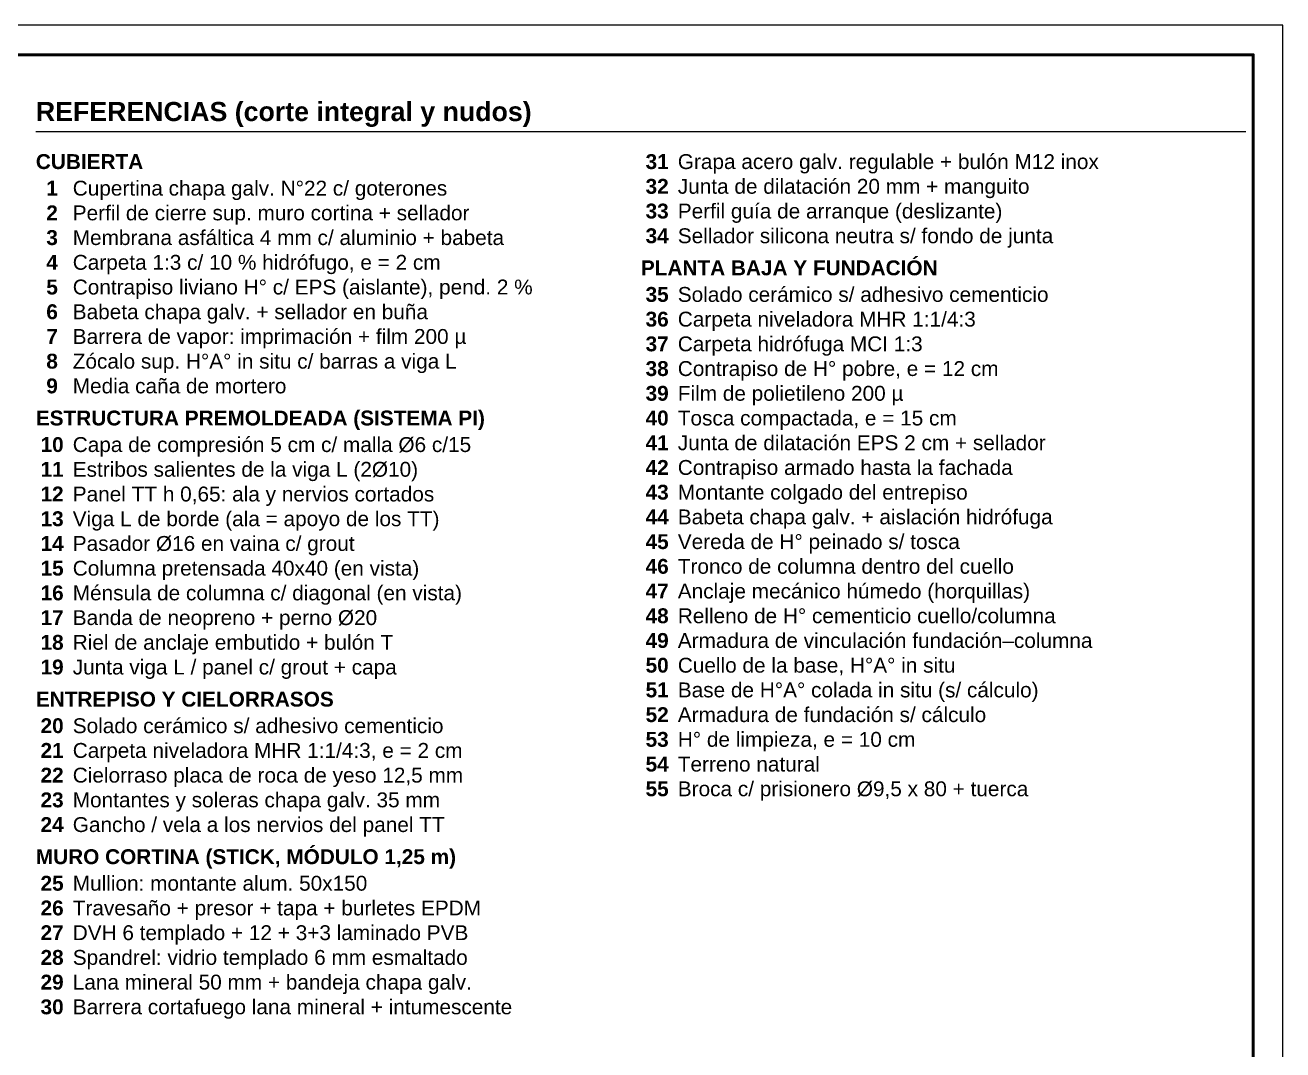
# Model space of a CAD drawing. Header units: millimetres. Extents: x 0 to 297, y 0 to 420.
# Drawn here: x 126.5 to 297, y 281.1 to 420 of the extents above; entities that cross this region are included whole.
import ezdxf
from ezdxf.enums import TextEntityAlignment as Align

# ---------------------------------------------------------------- set-up
doc = ezdxf.new("R2010")
doc.units = ezdxf.units.MM
doc.layers.add('0-MARCO-A3', color=7, linetype='Continuous')
doc.layers.add('3-TEXTOS', color=7, linetype='Continuous')
doc.styles.add('ARIAL', font='arial.ttf')
doc.styles.add('ARIAL-NEGRITA', font='arialbd.ttf')

msp = doc.modelspace()

# ---------------------------------------------------------------- linework, layer by layer
at = {"layer": '0-MARCO-A3', "lineweight": 13}
msp.add_lwpolyline([(0, 0), (297, 0), (297, 420), (0, 420)], close=True, dxfattribs=at)
at = {"layer": '0-MARCO-A3', "lineweight": 50}
msp.add_lwpolyline([(4, 416), (293, 416), (293, 4), (4, 4)], close=True, dxfattribs=at)
at = {"layer": '3-TEXTOS', "lineweight": 25}
msp.add_line((128, 405.6), (292, 405.6), dxfattribs=at)

# ---------------------------------------------------------------- texts
at = {"layer": '3-TEXTOS'}
for s, height, style, p in [('REFERENCIAS (corte integral y nudos)', 2.592, 'ARIAL-NEGRITA', (128, 407)), ('CUBIERTA', 2.016, 'ARIAL-NEGRITA', (128, 400.5)), ('Grapa acero galv. regulable + bulón M12 inox', 2.016, 'ARIAL', (215, 400.5)), ('Cupertina chapa galv. N°22 c/ goterones', 2.016, 'ARIAL', (133, 396.9)), ('Junta de dilatación 20 mm + manguito', 2.016, 'ARIAL', (215, 397.15)), ('Perfil de cierre sup. muro cortina + sellador', 2.016, 'ARIAL', (133, 393.55)), ('Perfil guía de arranque (deslizante)', 2.016, 'ARIAL', (215, 393.8)), ('Membrana asfáltica 4 mm c/ aluminio + babeta', 2.016, 'ARIAL', (133, 390.2)), ('Sellador silicona neutra s/ fondo de junta', 2.016, 'ARIAL', (215, 390.45)), ('Carpeta 1:3 c/ 10 % hidrófugo, e = 2 cm', 2.016, 'ARIAL', (133, 386.85)), ('PLANTA BAJA Y FUNDACIÓN', 2.016, 'ARIAL-NEGRITA', (210, 386.1)), ('Contrapiso liviano H° c/ EPS (aislante), pend. 2 %', 2.016, 'ARIAL', (133, 383.5)), ('Solado cerámico s/ adhesivo cementicio', 2.016, 'ARIAL', (215, 382.5)), ('Babeta chapa galv. + sellador en buña', 2.016, 'ARIAL', (133, 380.15)), ('Carpeta niveladora MHR 1:1/4:3', 2.016, 'ARIAL', (215, 379.15)), ('Barrera de vapor: imprimación + film 200 µ', 2.016, 'ARIAL', (133, 376.8)), ('Carpeta hidrófuga MCI 1:3', 2.016, 'ARIAL', (215, 375.8)), ('Zócalo sup. H°A° in situ c/ barras a viga L', 2.016, 'ARIAL', (133, 373.45)), ('Contrapiso de H° pobre, e = 12 cm', 2.016, 'ARIAL', (215, 372.45)), ('Media caña de mortero', 2.016, 'ARIAL', (133, 370.1)), ('Film de polietileno 200 µ', 2.016, 'ARIAL', (215, 369.1)), ('ESTRUCTURA PREMOLDEADA (SISTEMA PI)', 2.016, 'ARIAL-NEGRITA', (128, 365.75)), ('Tosca compactada, e = 15 cm', 2.016, 'ARIAL', (215, 365.75)), ('Capa de compresión 5 cm c/ malla Ø6 c/15', 2.016, 'ARIAL', (133, 362.15)), ('Junta de dilatación EPS 2 cm + sellador', 2.016, 'ARIAL', (215, 362.4)), ('Estribos salientes de la viga L (2Ø10)', 2.016, 'ARIAL', (133, 358.8)), ('Contrapiso armado hasta la fachada', 2.016, 'ARIAL', (215, 359.05)), ('Panel TT h 0,65: ala y nervios cortados', 2.016, 'ARIAL', (133, 355.45)), ('Montante colgado del entrepiso', 2.016, 'ARIAL', (215, 355.7)), ('Viga L de borde (ala = apoyo de los TT)', 2.016, 'ARIAL', (133, 352.1)), ('Babeta chapa galv. + aislación hidrófuga', 2.016, 'ARIAL', (215, 352.35)), ('Pasador Ø16 en vaina c/ grout', 2.016, 'ARIAL', (133, 348.75)), ('Vereda de H° peinado s/ tosca', 2.016, 'ARIAL', (215, 349)), ('Tronco de columna dentro del cuello', 2.016, 'ARIAL', (215, 345.65)), ('Columna pretensada 40x40 (en vista)', 2.016, 'ARIAL', (133, 345.4)), ('Anclaje mecánico húmedo (horquillas)', 2.016, 'ARIAL', (215, 342.3)), ('Ménsula de columna c/ diagonal (en vista)', 2.016, 'ARIAL', (133, 342.05)), ('Relleno de H° cementicio cuello/columna', 2.016, 'ARIAL', (215, 338.95)), ('Banda de neopreno + perno Ø20', 2.016, 'ARIAL', (133, 338.7)), ('Riel de anclaje embutido + bulón T', 2.016, 'ARIAL', (133, 335.35)), ('Armadura de vinculación fundación–columna', 2.016, 'ARIAL', (215, 335.6)), ('Junta viga L / panel c/ grout + capa', 2.016, 'ARIAL', (133, 332)), ('Cuello de la base, H°A° in situ', 2.016, 'ARIAL', (215, 332.25)), ('Base de H°A° colada in situ (s/ cálculo)', 2.016, 'ARIAL', (215, 328.9)), ('ENTREPISO Y CIELORRASOS', 2.016, 'ARIAL-NEGRITA', (128, 327.65)), ('Armadura de fundación s/ cálculo', 2.016, 'ARIAL', (215, 325.55)), ('Solado cerámico s/ adhesivo cementicio', 2.016, 'ARIAL', (133, 324.05)), ('H° de limpieza, e = 10 cm', 2.016, 'ARIAL', (215, 322.2)), ('Carpeta niveladora MHR 1:1/4:3, e = 2 cm', 2.016, 'ARIAL', (133, 320.7)), ('Terreno natural', 2.016, 'ARIAL', (215, 318.85)), ('Cielorraso placa de roca de yeso 12,5 mm', 2.016, 'ARIAL', (133, 317.35)), ('Broca c/ prisionero Ø9,5 x 80 + tuerca', 2.016, 'ARIAL', (215, 315.5)), ('Montantes y soleras chapa galv. 35 mm', 2.016, 'ARIAL', (133, 314)), ('Gancho / vela a los nervios del panel TT', 2.016, 'ARIAL', (133, 310.65)), ('MURO CORTINA (STICK, MÓDULO 1,25 m)', 2.016, 'ARIAL-NEGRITA', (128, 306.3)), ('Mullion: montante alum. 50x150', 2.016, 'ARIAL', (133, 302.7)), ('Travesaño + presor + tapa + burletes EPDM', 2.016, 'ARIAL', (133, 299.35)), ('DVH 6 templado + 12 + 3+3 laminado PVB', 2.016, 'ARIAL', (133, 296)), ('Spandrel: vidrio templado 6 mm esmaltado', 2.016, 'ARIAL', (133, 292.65)), ('Lana mineral 50 mm + bandeja chapa galv.', 2.016, 'ARIAL', (133, 289.3)), ('Barrera cortafuego lana mineral + intumescente', 2.016, 'ARIAL', (133, 285.95))]:
    msp.add_text(s, height=height, dxfattribs=dict(at, style=style)).set_placement(p)
at = {"layer": '3-TEXTOS', "style": 'ARIAL-NEGRITA'}
for s, height, p in [('31', 2.016, (212.2, 400.5)), ('1', 2.02, (130.2, 396.9)), ('32', 2.016, (212.2, 397.15)), ('2', 2.02, (130.2, 393.55)), ('33', 2.016, (212.2, 393.8)), ('3', 2.02, (130.2, 390.2)), ('34', 2.016, (212.2, 390.45)), ('4', 2.02, (130.2, 386.85)), ('5', 2.02, (130.2, 383.5)), ('35', 2.016, (212.2, 382.5)), ('6', 2.02, (130.2, 380.15)), ('36', 2.016, (212.2, 379.15)), ('7', 2.02, (130.2, 376.8)), ('37', 2.016, (212.2, 375.8)), ('8', 2.02, (130.2, 373.45)), ('38', 2.016, (212.2, 372.45)), ('9', 2.02, (130.2, 370.1)), ('39', 2.016, (212.2, 369.1)), ('40', 2.016, (212.2, 365.75)), ('10', 2.016, (130.2, 362.15)), ('41', 2.016, (212.2, 362.4)), ('11', 2.016, (130.2, 358.8)), ('42', 2.016, (212.2, 359.05)), ('12', 2.016, (130.2, 355.45)), ('43', 2.016, (212.2, 355.7)), ('13', 2.016, (130.2, 352.1)), ('44', 2.016, (212.2, 352.35)), ('14', 2.016, (130.2, 348.75)), ('45', 2.016, (212.2, 349)), ('15', 2.016, (130.2, 345.4)), ('46', 2.016, (212.2, 345.65)), ('47', 2.016, (212.2, 342.3)), ('16', 2.016, (130.2, 342.05)), ('48', 2.016, (212.2, 338.95)), ('17', 2.016, (130.2, 338.7)), ('49', 2.016, (212.2, 335.6)), ('18', 2.016, (130.2, 335.35)), ('50', 2.016, (212.2, 332.25)), ('19', 2.016, (130.2, 332)), ('51', 2.016, (212.2, 328.9)), ('52', 2.016, (212.2, 325.55)), ('20', 2.016, (130.2, 324.05)), ('53', 2.016, (212.2, 322.2)), ('21', 2.016, (130.2, 320.7)), ('54', 2.016, (212.2, 318.85)), ('22', 2.016, (130.2, 317.35)), ('55', 2.016, (212.2, 315.5)), ('23', 2.016, (130.2, 314)), ('24', 2.016, (130.2, 310.65)), ('25', 2.016, (130.2, 302.7)), ('26', 2.016, (130.2, 299.35)), ('27', 2.016, (130.2, 296)), ('28', 2.016, (130.2, 292.65)), ('29', 2.016, (130.2, 289.3)), ('30', 2.016, (130.2, 285.95))]:
    msp.add_text(s, height=height, dxfattribs=at).set_placement(p, align=Align.CENTER)

doc.saveas('drawing.dxf')
